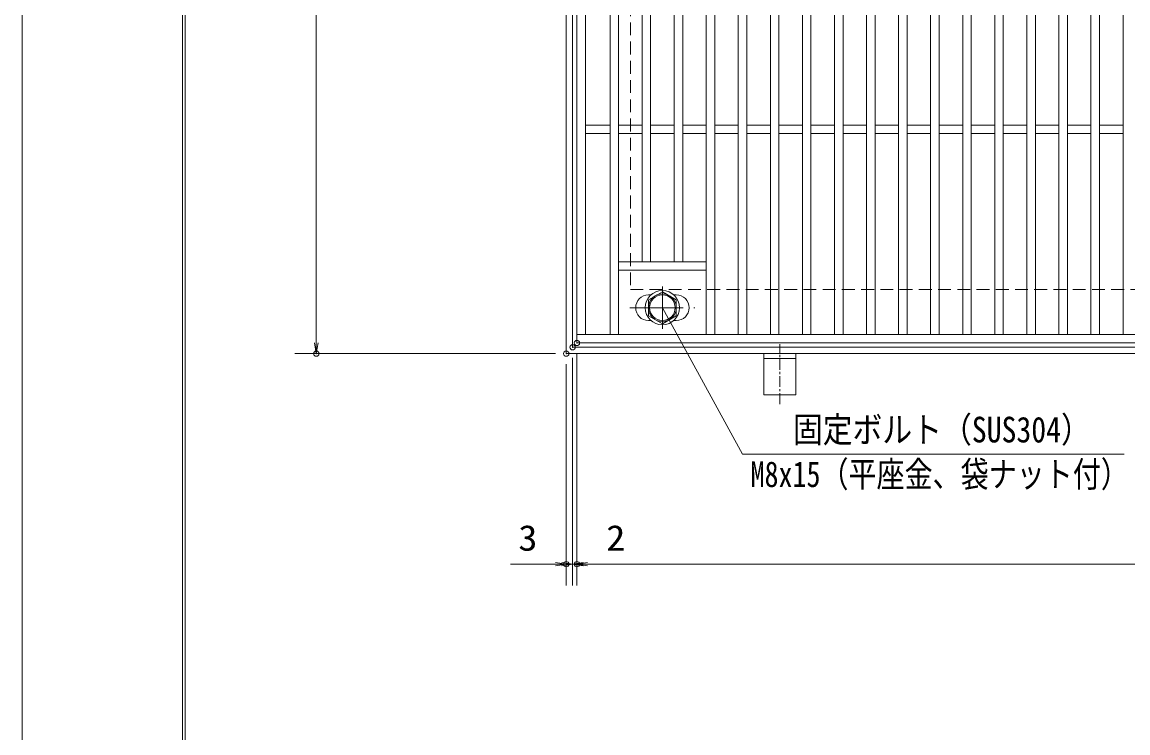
# Model space of a CAD drawing. Units: millimetres, scale not verified. Extents: x -1050 to 1050, y -742 to 742.
# Drawn here: x -1050 to -533, y 0 to 333 of the extents above; entities that cross this region are included whole.
import ezdxf
from ezdxf.enums import TextEntityAlignment as Align

# ---------------------------------------------------------------- set-up
doc = ezdxf.new("R2010")
doc.units = ezdxf.units.MM
doc.header["$LTSCALE"] = 5
doc.header["$PDMODE"] = 32
doc.header["$PDSIZE"] = 2.5
doc.linetypes.add('CHAIN1', pattern=[8, 5, -1, 1, -1])
doc.linetypes.add('DASHED1', pattern=[1.8, 1.2, -0.6])
for name, color, linetype, lineweight in [('0-0_7-図\u3000枠', 4, 'Continuous', 9), ('0-1_寸法注釈', 2, 'Continuous', 9), ('0-2_0', 2, 'Continuous', 9), ('0-3_DEFPOINTS', 134, 'Continuous', 9), ('0-4_蓋', 5, 'Continuous', 9), ('0-7_中心線', 6, 'CHAIN1', 9), ('0-8_締付部品', 7, 'Continuous', 9), ('0-9_枠', 7, 'Continuous', 9), ('0-A_溝開口', 4, 'DASHED1', 9), ('0-B_アンカー', 7, 'Continuous', 9)]:
    doc.layers.add(name, color=color, linetype=linetype, lineweight=lineweight)
doc.styles.add('ＭＳ ゴシック', font='')
doc.styles.get('ＭＳ ゴシック').set_extended_font_data('MS Gothic')

# ---------------------------------------------------------------- blocks, each defined once
blk = doc.blocks.new('_OPEN')
at = {"layer": '0-2_0'}
blk.add_line((0, 0), (-5, 0), dxfattribs=at)
blk.add_lwpolyline([(-5, 0.833), (0, 0), (-5, -0.833)], dxfattribs=at)
blk = doc.blocks.new('A$C5D7C781A')
at = {"layer": '0-B_アンカー', "color": 6, "linetype": 'CHAIN1'}
blk.add_line((37.5, 140.11), (37.5, 0), dxfattribs=at)
at = {"layer": '0-B_アンカー'}
for p, q in [((0, 118.78), (0, 22.26)), ((0, 118.78), (75, 118.78)), ((75, 118.78), (75, 22.26)), ((75, 33.76), (0, 33.76)), ((0, 22.26), (75, 22.26))]:
    blk.add_line(p, q, dxfattribs=at)

msp = doc.modelspace()

# ---------------------------------------------------------------- linework, layer by layer
at = {"layer": '0-0_7-図\u3000枠'}
for p, q in [((-975, -692.5), (-975, 692.5)), ((-973.75, -691.25), (-973.75, 691.25))]:
    msp.add_line(p, q, dxfattribs=at)
at = {"layer": '0-1_寸法注釈'}
for p, q in [((-912.363, 582.475), (-912.363, 182.475)), ((-800.45, 177.475), (-922.363, 177.475)), ((-790.45, 177.475), (-790.45, 68.953)), ((-790.45, 177.475), (-790.45, 68.953)), ((-795.45, 172.475), (-795.45, 68.953)), ((-792.45, 175.475), (-792.45, 68.953)), ((-792.45, 175.475), (-792.45, 68.953)), ((-800.45, 78.953), (-821.563, 78.953)), ((-797.45, 78.953), (-802.45, 78.953)), ((-792.45, 78.953), (-795.45, 78.953)), ((-792.45, 78.953), (-790.45, 78.953)), ((-787.45, 78.953), (-782.45, 78.953)), ((-785.45, 78.953), (199.55, 78.953)), ((-785.45, 78.953), (-764.337, 78.953))]:
    msp.add_line(p, q, dxfattribs=at)
msp.add_lwpolyline([(-534.4, 130.436), (-713.031, 130.436), (-750.45, 198.972)], dxfattribs=at)
at = {"layer": '0-3_DEFPOINTS'}
msp.add_lwpolyline([(-1050, -742.5), (-1050, 742.5), (1050, 742.5), (1050, -742.5)], close=True, dxfattribs=at)
for p in [(-792.45, 180.475), (-790.45, 182.475), (-912.363, 177.475), (-795.45, 177.475), (-795.45, 177.475), (-795.45, 78.953), (-790.45, 78.953)]:
    msp.add_point(p, dxfattribs=at)
at = {"layer": '0-4_蓋'}
for p, q in [((-790.45, 182.475), (-790.45, 582.475)), ((-786.45, 186.475), (-786.45, 578.475)), ((-774.95, 578.475), (-774.95, 186.475)), ((-770.95, 578.475), (-770.95, 186.475)), ((-729.95, 578.475), (-729.95, 186.475)), ((-725.95, 578.475), (-725.95, 186.475)), ((-714.95, 578.475), (-714.95, 186.475)), ((-710.95, 578.475), (-710.95, 186.475)), ((-699.95, 578.475), (-699.95, 186.475)), ((-695.95, 578.475), (-695.95, 186.475)), ((-684.95, 578.475), (-684.95, 186.475)), ((-680.95, 578.475), (-680.95, 186.475)), ((-669.95, 578.475), (-669.95, 186.475)), ((-665.95, 578.475), (-665.95, 186.475)), ((-654.95, 578.475), (-654.95, 186.475)), ((-650.95, 578.475), (-650.95, 186.475)), ((-639.95, 578.475), (-639.95, 186.475)), ((-635.95, 578.475), (-635.95, 186.475)), ((-624.95, 578.475), (-624.95, 186.475)), ((-620.95, 578.475), (-620.95, 186.475)), ((-609.95, 578.475), (-609.95, 186.475)), ((-605.95, 578.475), (-605.95, 186.475)), ((-594.95, 578.475), (-594.95, 186.475)), ((-590.95, 578.475), (-590.95, 186.475)), ((-579.95, 578.475), (-579.95, 186.475)), ((-575.95, 578.475), (-575.95, 186.475)), ((-564.95, 578.475), (-564.95, 186.475)), ((-560.95, 578.475), (-560.95, 186.475)), ((-549.95, 578.475), (-549.95, 186.475)), ((-545.95, 578.475), (-545.95, 186.475)), ((-534.95, 578.475), (-534.95, 186.475)), ((-759.95, 544.475), (-759.95, 220.475)), ((-755.95, 544.475), (-755.95, 220.475)), ((-744.95, 544.475), (-744.95, 220.475)), ((-740.95, 544.475), (-740.95, 220.475)), ((-774.95, 284.475), (-786.45, 284.475)), ((-774.95, 280.475), (-786.45, 280.475)), ((-759.95, 284.475), (-770.95, 284.475)), ((-759.95, 280.475), (-770.95, 280.475)), ((-744.95, 284.475), (-755.95, 284.475)), ((-744.95, 280.475), (-755.95, 280.475)), ((-729.95, 284.475), (-740.95, 284.475)), ((-729.95, 280.475), (-740.95, 280.475)), ((-714.95, 284.475), (-725.95, 284.475)), ((-714.95, 280.475), (-725.95, 280.475)), ((-699.95, 284.475), (-710.95, 284.475)), ((-699.95, 280.475), (-710.95, 280.475)), ((-684.95, 284.475), (-695.95, 284.475)), ((-684.95, 280.475), (-695.95, 280.475)), ((-669.95, 284.475), (-680.95, 284.475)), ((-669.95, 280.475), (-680.95, 280.475)), ((-654.95, 284.475), (-665.95, 284.475)), ((-654.95, 280.475), (-665.95, 280.475)), ((-639.95, 284.475), (-650.95, 284.475)), ((-639.95, 280.475), (-650.95, 280.475)), ((-624.95, 284.475), (-635.95, 284.475)), ((-624.95, 280.475), (-635.95, 280.475)), ((-609.95, 284.475), (-620.95, 284.475)), ((-609.95, 280.475), (-620.95, 280.475)), ((-594.95, 284.475), (-605.95, 284.475)), ((-594.95, 280.475), (-605.95, 280.475)), ((-579.95, 284.475), (-590.95, 284.475)), ((-579.95, 280.475), (-590.95, 280.475)), ((-564.95, 284.475), (-575.95, 284.475)), ((-564.95, 280.475), (-575.95, 280.475)), ((-549.95, 284.475), (-560.95, 284.475)), ((-549.95, 280.475), (-560.95, 280.475)), ((-534.95, 284.475), (-545.95, 284.475)), ((-534.95, 280.475), (-545.95, 280.475)), ((-729.95, 220.475), (-770.95, 220.475)), ((-729.95, 216.475), (-770.95, 216.475)), ((-756.95, 204.972), (-755.745, 204.972)), ((-745.155, 204.972), (-743.95, 204.972)), ((-756.95, 192.972), (-755.738, 192.972)), ((-745.162, 192.972), (-743.95, 192.972)), ((-790.45, 186.475), (204.55, 186.475)), ((-790.45, 182.475), (204.55, 182.475))]:
    msp.add_line(p, q, dxfattribs=at)
for centre, start, end in [((-756.95, 198.972), 90, 270), ((-743.95, 198.972), 270, 90)]:
    msp.add_arc(centre, 6, start, end, dxfattribs=at)
at = {"layer": '0-4_蓋', "color": 7}
msp.add_point((-790.45, 182.475), dxfattribs=at)
at = {"layer": '0-7_中心線'}
for p, q in [((-750.45, 189.079), (-750.45, 208.865)), ((-765.696, 198.972), (-735.204, 198.972))]:
    msp.add_line(p, q, dxfattribs=at)
at = {"layer": '0-8_締付部品'}
for p, q in [((-750.45, 206.478), (-756.95, 202.725)), ((-756.95, 202.725), (-756.95, 195.219)), ((-743.95, 202.725), (-750.45, 206.478)), ((-743.95, 195.219), (-743.95, 202.725)), ((-756.95, 195.219), (-750.45, 191.467)), ((-750.45, 191.467), (-743.95, 195.219))]:
    msp.add_line(p, q, dxfattribs=at)
for centre, radius in [((-750.45, 198.975), 8), ((-750.45, 198.972), 6.5), ((-750.45, 198.972), 5.993)]:
    msp.add_circle(centre, radius, dxfattribs=at)
at = {"layer": '0-9_枠'}
for p, q in [((-795.45, 587.475), (-795.45, 177.475)), ((-792.45, 584.475), (-792.45, 180.475)), ((-795.45, 177.475), (409.55, 177.475)), ((-792.45, 180.475), (411.386, 180.475))]:
    msp.add_line(p, q, dxfattribs=at)
at = {"layer": '0-A_溝開口'}
for p, q in [((-765.45, 557.475), (-765.45, 207.475)), ((-765.45, 207.475), (204.55, 207.475))]:
    msp.add_line(p, q, dxfattribs=at)

# ---------------------------------------------------------------- block references
at = {"layer": '0-1_寸法注釈'}
for p, rotation in [((-912.363, 177.475), 270), ((-792.45, 78.953), 180), ((-790.45, 78.953), 180), ((-790.45, 78.953), 180)]:
    msp.add_blockref('_OPEN', p, dxfattribs=dict(at, rotation=rotation))
for p in [(-795.45, 78.953), (-792.45, 78.953)]:
    msp.add_blockref('_OPEN', p, dxfattribs=at)
at = {"layer": '0-B_アンカー', "xscale": -0.2, "yscale": 0.2, "rotation": 180}
msp.add_blockref('A$C5D7C781A', (-702.95, 181.927), dxfattribs=at)

# ---------------------------------------------------------------- texts
at = {"layer": '0-1_寸法注釈', "color": 7, "style": 'ＭＳ ゴシック'}
for s, height, width, p in [('固定ボルト（SUS304）', 12.03, 0.85, (-689.38, 132.308)), ('M8x15（平座金、袋ナット付）', 12.02, 0.8, (-709.201, 111.457)), ('3', 12.02, 1.1, (-817.873, 81.64)), ('2', 12.02, 1.1, (-776.76, 81.64))]:
    msp.add_text(s, height=height, dxfattribs=dict(at, width=width)).set_placement(p, align=Align.BOTTOM_LEFT)

doc.saveas('drawing.dxf')
